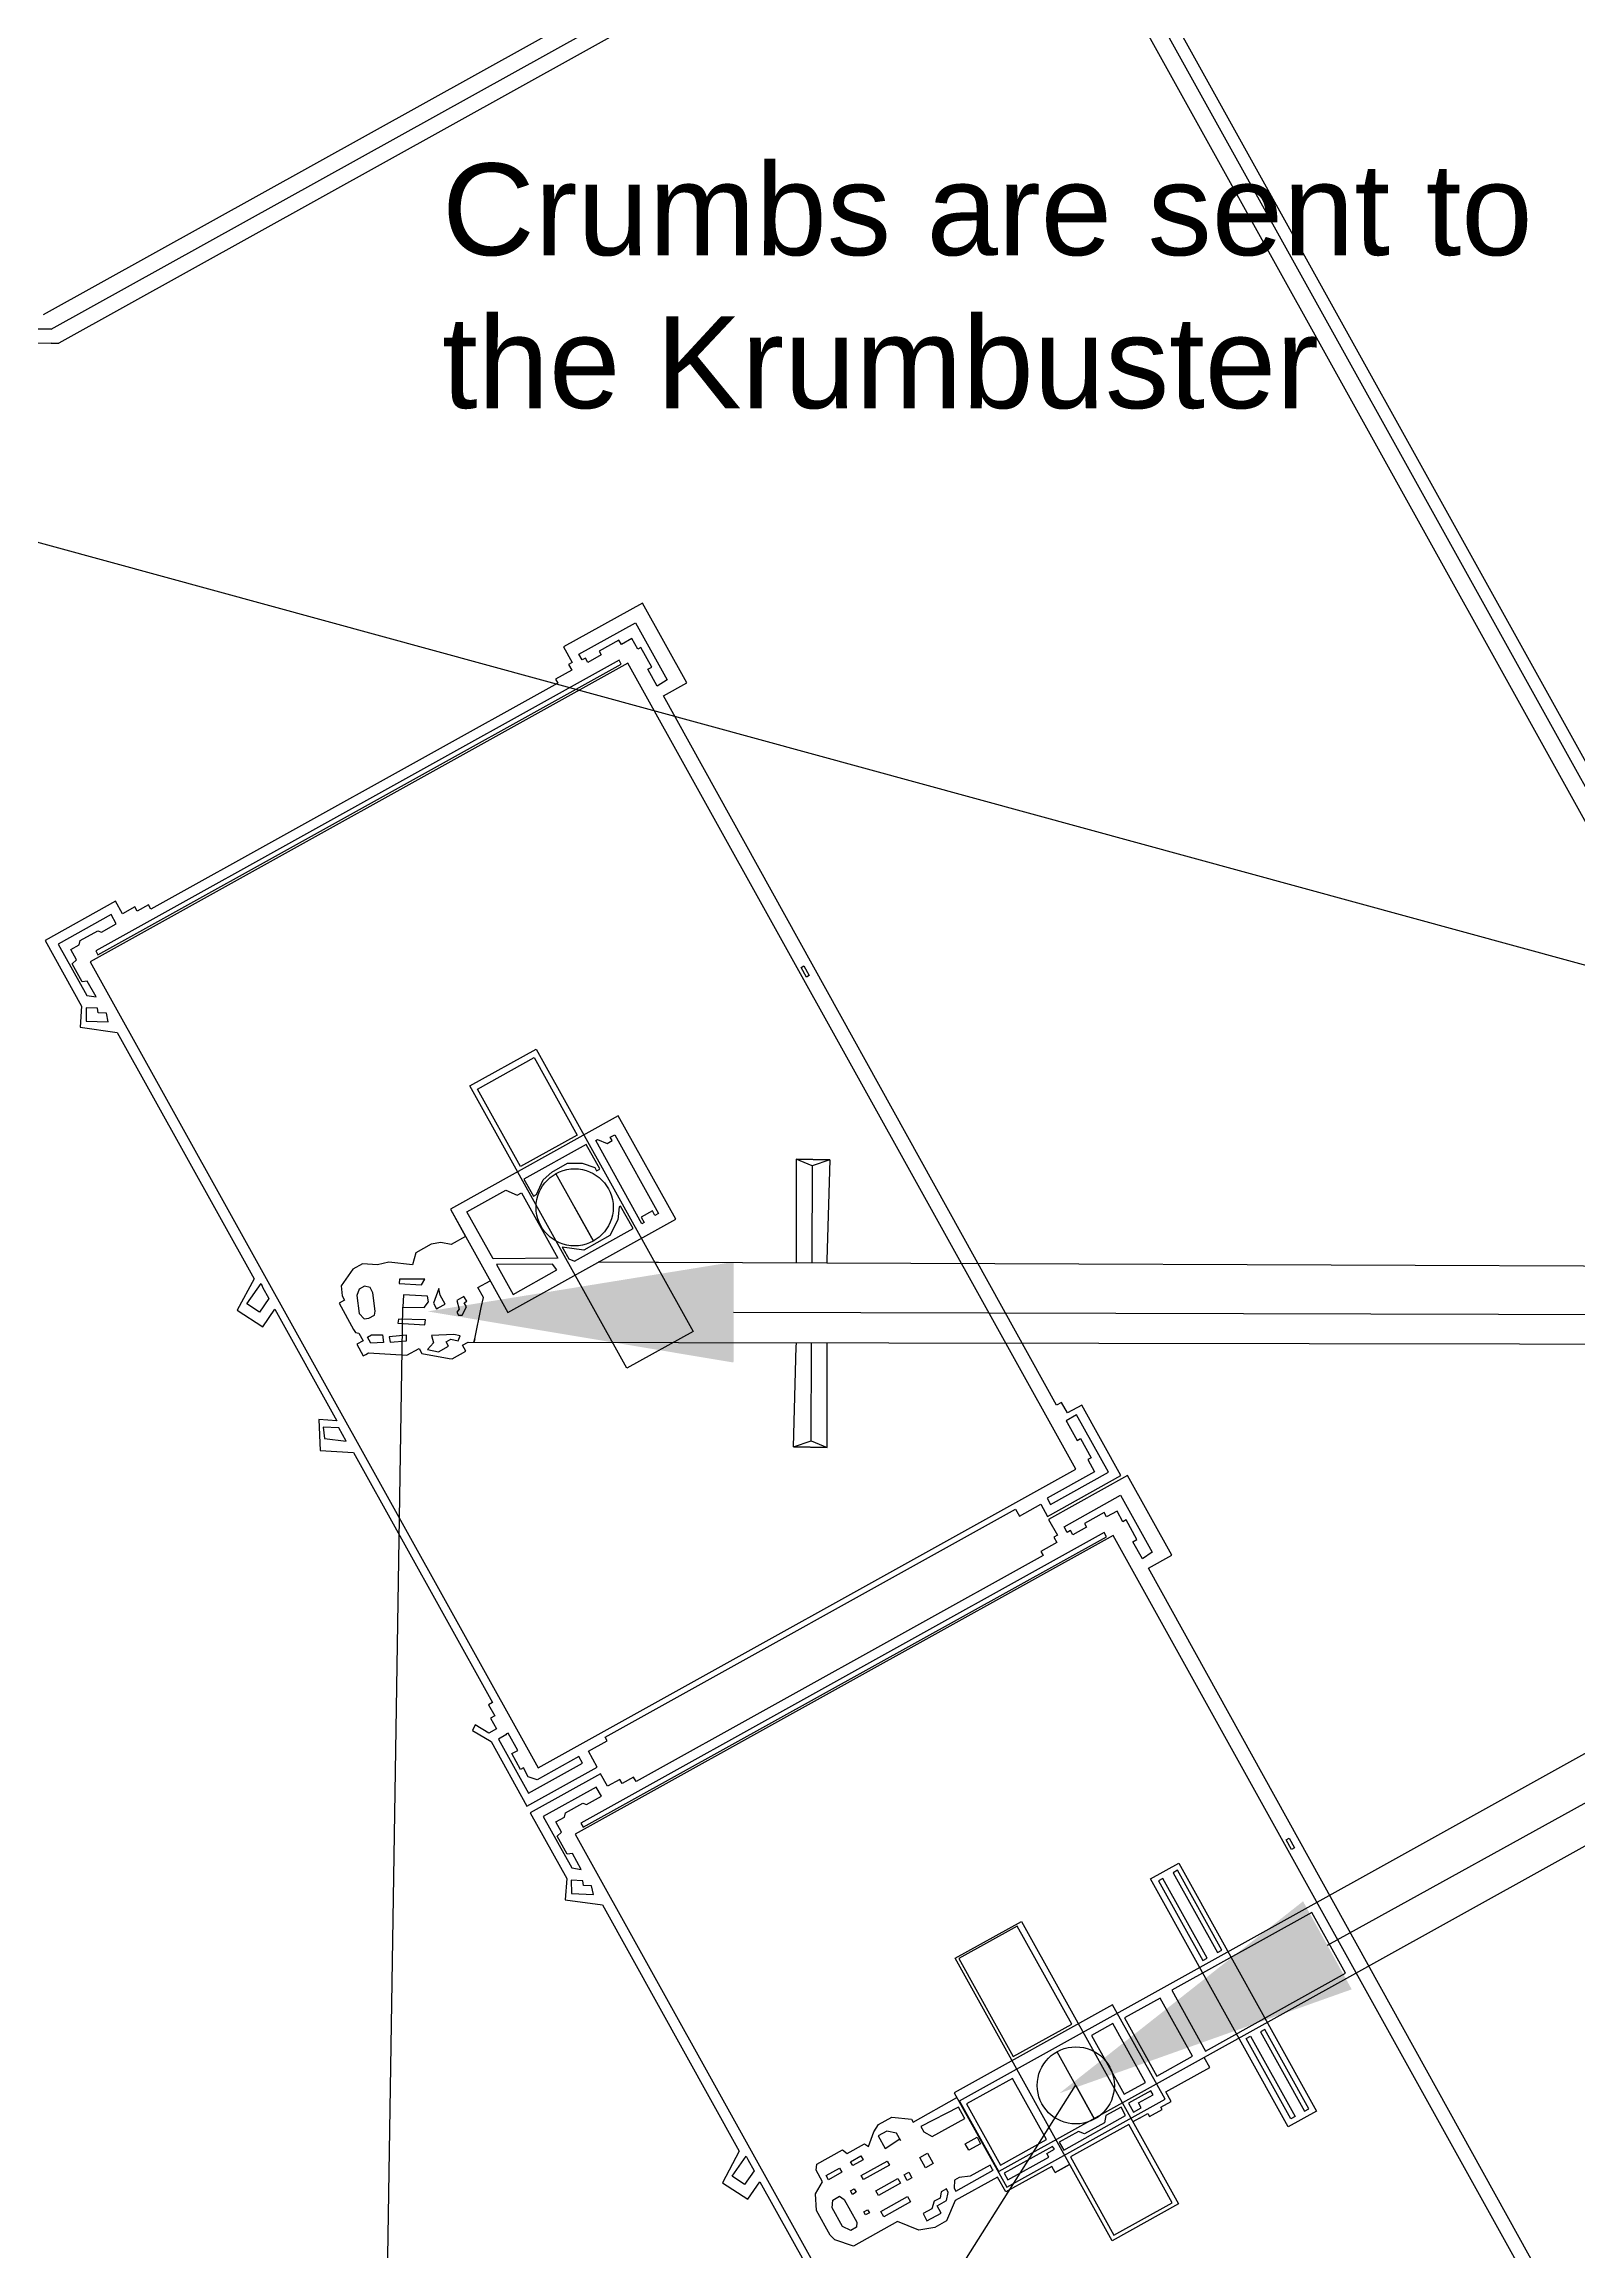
# Model space of a CAD drawing. Header units: millimetres. Extents: x 3191 to 879702, y -27549 to 222194.
# Drawn here: x 644975 to 649989, y 21768 to 28985 of the extents above; entities that cross this region are included whole.
import ezdxf
from ezdxf import colors
from ezdxf.entities.mleader import LeaderData, LeaderLine
from ezdxf.math import Vec2, Vec3

# ---------------------------------------------------------------- set-up
doc = ezdxf.new("R2010")
doc.units = ezdxf.units.MM
doc.header["$MEASUREMENT"] = 0
doc.layers.add('Flow', color=20, linetype='Continuous')
doc.layers.add('Granulator', color=11, linetype='Continuous')
doc.styles.get("Standard").update_dxf_attribs({"font": 'arial.ttf'})

msp = doc.modelspace()

# ---------------------------------------------------------------- linework, layer by layer
at = {"layer": 'Granulator'}
for points in [[(652431.51873, 25348.25233), (651269.86829, 24703.04966), (651246.04595, 24689.81828), (651215.31988, 24677.64097), (651189.07989, 24678.39817), (651143.39222, 24686.20691), (651100.47719, 24708.9461), (651067.51922, 24738.57392), (648315.817, 29692.8561), (648309.34454, 29704.50941), (648290.90467, 29730.51196), (648249.46458, 29768.42475), (648195.93959, 29789.63328), (648161.14358, 29804.21842), (648132.34559, 29808.10367), (648083.65914, 29809.77879), (648036.86829, 29802.07521), (647988.20436, 29775.04634), (644971.89152, 28099.72902)], [(644998.12929, 28052.48942), (644998.12929, 28052.48942), (648010.47042, 29725.60078), (648037.02331, 29740.34876), (648099.34854, 29757.4157), (648152.50984, 29750.6678), (648216.35249, 29727.47015), (648260.06821, 29694.63721), (648280.99244, 29671.24749), (651032.58348, 24717.16547), (651062.63672, 24672.58671), (651106.49207, 24644.3647), (651149.81775, 24628.78818), (651188.23421, 24624.46402), (651231.15809, 24628.58075), (651260.90808, 24633.99761), (652457.96442, 25298.86539)], [(652484.82301, 25253.69653), (651311.04431, 24601.7576), (651268.77388, 24578.2798), (651235.65608, 24574.07245), (651173.76462, 24572.30342), (651115.73071, 24584.01781), (651062.95632, 24606.68734), (651003.64772, 24656.44389), (648242.12135, 29628.41391), (648228.42212, 29653.07858), (648202.94654, 29677.47777), (648175.98414, 29692.58307), (648139.4896, 29706.08108), (648095.20019, 29707.77879), (648065.24729, 29697.11897), (648004.24809, 29663.23886), (645023.13327, 28007.47119)], [(644998.12929, 28052.48942), (642222.85531, 28052.48942)], [(644998.12929, 28007.47119), (642223.27107, 28004.24995)], [(644998.12929, 28007.47119), (645023.13327, 28007.47119)], [(646998.13128, 26854.68816), (647074.33313, 26897.01211), (646929.63641, 27157.53026), (646671.67812, 27014.25534), (646700.07262, 26963.13267), (646688.3838, 26956.64048), (646698.38923, 26938.62628), (646645.78604, 26909.40948), (646653.35793, 26895.77674), (645323.54765, 26157.17491), (645315.60518, 26171.47488), (645278.24237, 26150.72286), (645270.59082, 26164.49904), (645230.47203, 26142.2163), (645207.85747, 26182.93251), (644977.71691, 26055.10809), (645096.98813, 25840.36708), (645092.12523, 25771.17054), (645213.58289, 25754.50915), (645661.01379, 24948.93547), (645605.5712, 24845.83334), (645689.0146, 24792.11083), (645728.2365, 24849.40396), (645930.61163, 24485.03912), (645872.31057, 24488.81174), (645876.17809, 24387.66273), (645985.62567, 24381.30903), (646439.56155, 23564.02349), (646426.5579, 23556.80101), (646446.89043, 23520.19346), (646433.54469, 23512.78098), (646453.01579, 23477.72438), (646427.87773, 23463.76223), (646382.54532, 23490.5438), (646374.1284, 23472.06684), (646434.80086, 23435.94395), (646551.9214, 23225.07512), (646782.20933, 23352.9814), (646753.08877, 23405.41129), (646813.9178, 23439.19689), (646807.36996, 23450.98591), (648148.90589, 24196.10039), (648161.56671, 24173.30532), (648230.96017, 24211.84776), (648252.8575, 24172.42288), (648492.99136, 24305.79777), (648364.93287, 24536.35975), (648318.5039, 24510.57222), (648299.37818, 24545.00698), (648282.40457, 24535.57952), (646998.13128, 26854.68816)], [(646977.9632, 26885.52153), (646946.99726, 26941.27393), (646960.2316, 26948.62453), (646924.89194, 27012.25157), (646914.4934, 27006.47602), (646895.07399, 27041.43957), (646860.72767, 27022.36298), (646853.02999, 27036.22221), (646788.43362, 27000.34417), (646795.08155, 26988.37495), (646750.96737, 26963.8731), (646743.26969, 26977.73233), (646732.24136, 26971.60699), (646721.91929, 26990.19128), (646906.88433, 27092.92436), (647010.27917, 26906.76786), (646977.9632, 26885.52153)], [(645144.6529, 25870.02558), (645115.65789, 25922.22943), (645098.43073, 25919.82973), (645065.85587, 25978.47889), (645080.47131, 25991.65616), (645061.81374, 26025.24804), (645089.21659, 26040.4681), (645092.87375, 26055.1492), (645149.61003, 26086.66161), (645161.85707, 26082.07904), (645210.53504, 26109.11571), (645193.71076, 26139.40686), (645020.27665, 26043.07827), (645113.7054, 25874.86516), (645144.6529, 25870.02558)], [(647474.70908, 25940.42613), (647465.61924, 25935.37746), (647448.23705, 25966.67309), (647457.32689, 25971.72175), (647474.70908, 25940.42613)], [(645149.54978, 25833.10973), (645111.69511, 25834.43245), (645112.39973, 25791.39301), (645183.99062, 25788.5685), (645178.48234, 25816.71174), (645151.69454, 25817.85599), (645149.54978, 25833.10973)], [(646838.92824, 25419.99902), (646981.94924, 25162.49791), (646970.65865, 25156.2269), (646962.30021, 25171.2758), (646925.50052, 25150.83656), (646935.48427, 25132.8614), (646927.9575, 25128.68089), (646776.81024, 25400.81286), (646782.2459, 25403.83192), (646814.25251, 25391.52471), (646830.56125, 25400.58289), (646824.29222, 25411.8699), (646838.92824, 25419.99902)], [(646790.67643, 25307.87034), (646746.09849, 25388.13036), (646542.02839, 25274.78596)], [(647541.41925, 25337.64799), (647431.84572, 25339.94061), (647431.95224, 25015.7844), (647431.95722, 25000.63455)], [(647431.84572, 25339.94061), (647541.41925, 25337.64799), (647532.53321, 25009.73308), (647532.27578, 25000.23337)], [(647541.41925, 25337.64799), (647484.31828, 25318.64108), (647431.84572, 25339.94061)], [(646542.02839, 25274.78596), (646573.14005, 25218.7712), (646583.96751, 25224.78498), (646604.75369, 25272.40041), (646633.39694, 25297.7527), (646685.24578, 25326.55052), (646732.29276, 25326.49846), (646773.81287, 25312.43077), (646779.82525, 25301.60582), (646790.77727, 25307.68878)], [(646708.11079, 25182.56937), (646769.3147, 25072.37523), (646646.90687, 25292.76351)], [(647484.31828, 25318.64108), (647483.20122, 25009.53279), (647483.16832, 25000.42976)], [(646652.18593, 25016.02503), (646441.86478, 25013.73555), (646356.17027, 25168.02362), (646482.907, 25238.4156), (646520.08881, 25222.26677), (646534.28713, 25230.15279), (646652.97449, 25016.463)], [(646670.6615, 25046.50603), (646688.9099, 25013.65083), (646707.66161, 25006.52572), (646899.08155, 25112.84398), (646858.05926, 25186.70226), (646853.58933, 25184.21958), (646849.51804, 25141.37474), (646823.06809, 25089.88422), (646738.40181, 25042.85896), (646667.85908, 25052.17155), (646670.6615, 25046.50603)], [(646301.92983, 25176.06352), (646351.42793, 25086.94502), (646304.14638, 25060.68395), (646270.39697, 25067.8426), (646239.59311, 25061.75666), (646189.02929, 25033.67255), (646177.9715, 24995.01268), (646100.82861, 25002.87176), (646064.31304, 24994.16458), (646014.74067, 24998.04641), (645983.13806, 24980.49372), (645944.73808, 24925.54576), (645948.52119, 24892.92478), (645956.47551, 24878.60347), (645938.77826, 24868.77409), (645986.03554, 24783.69007), (645991.88431, 24773.1597), (646003.39901, 24771.28844), (646017.20209, 24746.43677), (645996.13398, 24734.73514), (646017.18904, 24696.82672), (646025.61663, 24701.50757), (646034.88629, 24706.65611), (646159.91815, 24698.94001), (646199.94835, 24721.17355), (646209.07217, 24704.74662), (646298.4314, 24688.79153), (646307.91188, 24687.09879), (646352.7918, 24712.02595), (646341.88383, 24731.66512), (646360.42402, 24741.96269), (652542.96421, 24732.4576)], [(646649.90414, 24978.57325), (646635.50807, 24997.05959), (646452.76244, 24995.29695), (646507.21546, 24897.25739), (646649.90414, 24978.57325)], [(646970.19446, 25002.4812), (646792.80113, 25003.07367), (646785.49581, 25003.09807)], [(652477.05295, 24980.45864), (652492.06264, 24979.75053), (652503.3046, 24979.22017), (652477.05295, 24980.45864), (646982.48538, 25002.43204), (646970.19446, 25002.4812)], [(645688.60585, 24921.78781), (645709.13981, 24884.81759), (645678.19837, 24840.08504), (645637.06082, 24866.95567), (645683.6438, 24933.14148), (645688.60585, 24921.78781)], [(646056.59621, 24843.27296), (646049.02839, 24903.55423), (646039.43666, 24920.82358), (646021.55549, 24925.22208), (646003.85824, 24915.39269), (645996.78432, 24894.37789), (646004.07107, 24835.59456), (646020.77821, 24818.41916), (646035.38408, 24819.91767), (646054.34529, 24830.44908), (646056.59621, 24843.27296)], [(646218.8722, 24947.183), (646136.01626, 24947.4597), (646134.23349, 24933.79294), (646208.00774, 24929.02325), (646218.8722, 24947.183)], [(646226.86302, 24892.09766), (646148.78237, 24896.67951), (646146.85243, 24856.47615), (646216.18026, 24854.7484), (646231.11744, 24873.51674), (646226.86302, 24892.09766)], [(646263.94411, 24917.653), (646246.84573, 24869.0248), (646257.1393, 24850.4918), (646262.61707, 24853.53425), (646284.94914, 24865.93791), (646268.57285, 24895.42249), (646263.94411, 24917.653)], [(646381.51719, 24752.87942), (646379.96371, 24745.54467), (646379.19894, 24741.93383), (646381.51719, 24752.87942), (646403.16791, 24855.10325), (646410.02579, 24887.48272), (646391.76371, 24920.36255), (646431.6473, 24942.51465)], [(646346.23185, 24890.60585), (646322.63581, 24877.50016), (646330.72694, 24850.02771), (646323.42088, 24839.35592), (646328.33384, 24830.51041), (646340.45752, 24829.52855), (646354.55558, 24857.75104), (646347.30311, 24870.80869), (646355.30968, 24875.25569), (646346.23185, 24890.60585)], [(646079.79405, 24765.76977), (646083.67297, 24740.91758), (646041.91627, 24738.66903), (646031.15479, 24758.04445), (646044.21721, 24765.29957), (646079.79405, 24765.76977)], [(646158.8121, 24764.46375), (646102.07475, 24759.40561), (646105.20692, 24741.85543), (646158.52591, 24746.11666), (646158.8121, 24764.46375)], [(646132.37752, 24817.02125), (646130.59476, 24803.35449), (646218.41163, 24798.11761), (646221.13179, 24815.0602), (646132.37752, 24817.02125)], [(646239.98305, 24763.25117), (646247.0455, 24739.61662), (646227.28466, 24717.61796), (646262.76619, 24710.31846), (646296.05467, 24728.80751), (646288.10035, 24743.12882), (646303.6907, 24751.78799), (646327.89035, 24745.9385), (646333.65297, 24762.36689), (646313.61802, 24766.67146), (646239.98305, 24763.25117)], [(647532.92876, 24397.77118), (647423.35523, 24400.0638), (647432.24127, 24727.97871), (647432.4987, 24737.47842)], [(647423.35523, 24400.0638), (647532.92876, 24397.77118), (647532.82224, 24721.92739), (647532.81726, 24737.07724)], [(647480.4562, 24419.07071), (647481.57326, 24728.17899), (647481.60616, 24737.28203)], [(645961.90408, 24417.89558), (645937.77312, 24461.34197), (645886.84797, 24464.16301), (645890.57274, 24426.54507), (645961.90408, 24417.89558)], [(648317.31379, 24479.5157), (648349.95948, 24420.739), (648360.60362, 24426.65095), (648395.50059, 24363.82096), (648384.85645, 24357.909), (648406.80773, 24318.38699), (648251.70154, 24232.23807), (648263.24, 24211.46374), (648452.30743, 24316.47538), (648348.17947, 24503.9518), (648313.71124, 24484.80749), (648317.31379, 24479.5157)], [(647423.35523, 24400.0638), (647480.4562, 24419.07071), (647532.92876, 24397.77118)], [(648583.3288, 24002.96797), (648659.53065, 24045.29192), (648514.83393, 24305.81008), (648256.87564, 24162.53515), (648285.27014, 24111.41248), (648273.58132, 24104.92029), (648283.58675, 24086.90609), (648230.98357, 24057.68929), (648238.55545, 24044.05655), (646908.74518, 23305.45472), (646900.8027, 23319.75469), (646863.43989, 23299.00267), (646855.78834, 23312.77885), (646815.66955, 23290.49611), (646793.05499, 23331.21233), (646562.91443, 23203.3879), (646682.18565, 22988.64689), (646677.32276, 22919.45036), (646798.78042, 22902.78896), (647246.21131, 22097.21528), (647190.76872, 21994.11315), (647274.21213, 21940.39064), (647313.43402, 21997.68377), (647515.80916, 21633.31893)], [(648563.16072, 24033.80134), (648532.19478, 24089.55374), (648545.42912, 24096.90435), (648510.08946, 24160.53138), (648499.69093, 24154.75583), (648480.27151, 24189.71938), (648445.9252, 24170.64279), (648438.22751, 24184.50202), (648373.63115, 24148.62398), (648380.27908, 24136.65476), (648336.16489, 24112.15291), (648328.46721, 24126.01214), (648317.43888, 24119.8868), (648307.11682, 24138.47109), (648492.08185, 24241.20417), (648595.4767, 24055.04767), (648563.16072, 24033.80134)], [(649867.6021, 21683.85933), (648583.3288, 24002.96797)], [(646483.43083, 23458.0084), (646458.96203, 23444.41797), (646557.17543, 23267.59038), (646733.55849, 23365.55687), (646721.67112, 23386.95939), (646585.56036, 23311.3609), (646556.67984, 23321.32538), (646540.54682, 23350.37195), (646531.37015, 23345.27505), (646502.78355, 23396.74359), (646522.15526, 23407.50301), (646490.821, 23463.91855), (646485.88268, 23461.17572), (646483.43083, 23458.0084)], [(646729.85042, 23018.30539), (646700.85541, 23070.50924), (646683.62825, 23068.10954), (646651.0534, 23126.7587), (646665.66883, 23139.93597), (646647.01127, 23173.52785), (646674.41411, 23188.74791), (646678.07128, 23203.42901), (646734.80756, 23234.94142), (646747.0546, 23230.35885), (646795.73256, 23257.39552), (646778.90828, 23287.68667), (646605.47418, 23191.35808), (646698.90293, 23023.14497), (646729.85042, 23018.30539)], [(649059.9066, 23088.70594), (649050.81676, 23083.65728), (649033.43458, 23114.9529), (649042.52442, 23120.00157), (649059.9066, 23088.70594)], [(646734.7473, 22981.38954), (646696.89263, 22982.71226), (646697.59726, 22939.67282), (646769.18814, 22936.84831), (646763.67986, 22964.99155), (646736.89206, 22966.1358), (646734.7473, 22981.38954)], [(648345.59393, 22312.32516), (648406.79784, 22202.13102), (648284.39002, 22422.51931)], [(648554.12105, 22205.51811), (648580.9213, 22220.40347), (648586.04376, 22211.18077), (648627.34231, 22234.11877), (648623.43952, 22241.14553), (648656.82975, 22259.69109), (648639.51059, 22290.87324), (648783.61564, 22370.91191), (648765.48371, 22403.55742)], [(648310.49853, 22045.4772), (648277.9872, 22027.41979), (648325.55726, 22053.8411), (648277.9872, 22027.41979), (648266.7664, 22047.62221), (648116.51081, 21964.16741), (648089.67859, 22012.4773), (647951.72407, 21935.85474), (647923.54435, 21869.6329), (647884.88161, 21848.15888), (647832.84925, 21839.37214), (647762.81532, 21867.13526), (647619.14972, 21787.34066), (647558.43757, 21807.63797), (647542.91989, 21823.15536), (647498.28095, 21903.52523), (647495.02471, 21958.03369), (647518.07303, 21997.26984), (647496.85134, 22035.47828), (647499.58965, 22055.38866), (647583.06565, 22101.75281), (647598.19307, 22090.04185), (647654.86795, 22121.52015), (647668.53279, 22112.44454), (647685.33596, 22160.85414), (647701.2048, 22184.03486), (647744.69972, 22208.19276), (647808.3934, 22202.19358), (647813.75989, 22192.53151), (647957.41968, 22272.32288)], [(647981.20468, 22207.16255), (647962.06913, 22241.61502), (647839.6182, 22177.57082), (647849.10959, 22160.48211), (647875.87702, 22145.41581), (647982.58242, 22204.68202), (647981.20468, 22207.16255)], [(648493.65108, 22241.60499), (648443.56618, 22213.78689), (648439.85004, 22190.46063), (648373.50904, 22153.61358), (648354.03638, 22161.76188), (648291.64954, 22127.11104), (648306.04129, 22101.19953), (648508.13957, 22213.44874), (648493.65108, 22241.60499)], [(648591.23431, 22294.65534), (648517.86388, 22253.90401), (648533.71908, 22225.35763), (648559.20098, 22239.51076), (648550.41976, 22255.32084), (648598.3083, 22281.91904), (648591.23431, 22294.65534)], [(647773.56461, 22131.50663), (647759.78698, 22156.31246), (647728.17655, 22162.55845), (647700.32812, 22147.0909), (647722.98478, 22106.29889), (647770.19678, 22137.57022)], [(648554.12105, 22205.51811), (648531.84943, 22193.14803)], [(648269.53531, 22113.10424), (648111.3714, 22025.25701), (648123.56784, 22003.29801), (648258.00765, 22077.96843), (648251.17745, 22090.26581), (648276.2199, 22104.17486), (648269.53531, 22113.10424)], [(647273.80338, 22070.06762), (647294.33734, 22033.0974), (647263.39589, 21988.36485), (647222.25834, 22015.23548), (647268.84133, 22081.4213), (647273.80338, 22070.06762)], [(648073.74697, 22037.77645), (648065.93962, 22051.83313), (648000.317, 22015.38508), (647964.63008, 22011.43277), (647949.46515, 22003.00988), (647948.0801, 21976.27394), (647953.13197, 21967.17833), (648075.27773, 22035.0204), (648073.74697, 22037.77645)], [(647588.77948, 21939.80189), (647630.41867, 21864.83292), (647629.40396, 21849.12206), (647610.37871, 21838.55508), (647583.57927, 21851.07945), (647549.59441, 21912.26725), (647551.47029, 21937.47268), (647573.80324, 21949.87683), (647588.77948, 21939.80189)], [(647859.25126, 21869.23288), (647905.57233, 21894.96048), (647892.40706, 21918.6638), (647923.01324, 21935.66305), (647929.05372, 21962.46057), (647922.62411, 21974.03671), (647905.80576, 21964.69548), (647902.03218, 21944.20653), (647882.73151, 21933.48657), (647874.88371, 21909.2921), (647847.03528, 21893.82455), (647859.25126, 21869.23288)]]:
    msp.add_lwpolyline(points, dxfattribs=at)
for points in [[(646882.37171, 26961.43475), (645125.08389, 25985.40379), (646588.64954, 23350.3377), (648345.93736, 24326.36866)], [(645150.48158, 26007.88859), (646860.45731, 26957.64151), (646853.1282, 26970.83715), (645143.15247, 26021.08423)], [(646365.98044, 25579.60975), (646582.76913, 25700.0183), (647095.51745, 24776.84433), (646878.72876, 24656.43578)], [(646390.83463, 25568.98226), (646575.98474, 25671.81814), (646716.5127, 25418.8056), (646531.36259, 25315.96972)], [(646489.56552, 24838.23621), (647038.33968, 25143.95661), (646850.70399, 25481.78391), (646301.92983, 25176.06352)], [(652310.16758, 24372.34202), (648094.39159, 22030.82014), (647965.74716, 22262.43707), (652181.52315, 24603.95894)], [(648467.56924, 24109.71456), (646710.28142, 23133.6836), (648173.84706, 20498.61752), (649931.13488, 21474.64847)], [(646735.6791, 23156.1684), (648445.65483, 24105.92132), (648438.32572, 24119.11697), (646728.34999, 23169.36404)], [(649131.86008, 22227.99644), (649039.51996, 22176.70898), (648589.41505, 22987.09709), (648681.75517, 23038.38455)], [(648760.83785, 22720.54321), (648774.40463, 22728.07846), (648629.81707, 22988.40008), (648616.25029, 22980.86483)], [(648678.39942, 23015.38364), (648663.51868, 23007.11859), (648808.34927, 22746.35942), (648823.23001, 22754.62446)], [(649117.01846, 22877.5943), (648659.20649, 22623.31686), (648769.53062, 22424.6846), (649227.34258, 22678.96204)], [(647951.17796, 22727.88957), (648167.96666, 22848.29811), (648680.71498, 21925.12414), (648463.92628, 21804.71559)], [(648154.21371, 22833.22718), (647963.0727, 22727.06385), (648141.22714, 22406.30699), (648332.36814, 22512.47033)], [(648621.57562, 22597.78222), (648504.71553, 22532.87591), (648610.42266, 22342.55628), (648727.28275, 22407.46259)], [(648120.05173, 21979.5132), (648637.57786, 22266.95702), (648466.05416, 22575.77561), (647948.52803, 22288.33179)], [(648466.29836, 22514.40037), (648396.70753, 22475.74831), (648503.38651, 22283.67892), (648572.97734, 22322.33098)], [(649062.03087, 22211.25918), (649048.02464, 22203.47985), (648902.46497, 22465.55169), (648916.4712, 22473.33101)], [(648963.425, 22494.99545), (648949.41964, 22487.21661), (649093.10543, 22228.51858), (649107.11079, 22236.29742)], [(648139.1845, 22335.38242), (647988.92892, 22251.92762), (648099.91683, 22052.10025), (648250.17241, 22135.55505)], [(648519.05095, 22184.64915), (648327.93626, 22078.50043), (648469.90297, 21822.89751), (648661.01765, 21929.04622)], [(647650.30411, 22068.74643), (647616.66565, 22050.06299), (647609.47066, 22063.01716), (647643.10912, 22081.7006)], [(647835.44753, 22077.11721), (647860.81365, 22091.20603), (647879.64315, 22057.3046), (647854.27703, 22043.21578)], [(647984.45085, 22121.28728), (648023.05219, 22142.7272), (648034.68669, 22121.77993), (647996.08536, 22100.34002)], [(647581.03571, 22028.47031), (647537.19607, 22004.12095), (647529.69478, 22017.6266), (647573.53442, 22041.97597)], [(647736.74154, 22051.47854), (647651.81913, 22004.31102), (647644.31808, 22017.81622), (647729.2405, 22064.98374)], [(647809.97098, 22009.92369), (647794.80604, 22001.5008), (647784.54927, 22019.96752), (647799.71421, 22028.39042)], [(647627.91546, 21962.90358), (647615.50827, 21956.01238), (647609.23168, 21967.31301), (647621.63888, 21974.2042)], [(647692.48797, 21968.11332), (647764.45234, 22008.08369), (647773.02507, 21992.64899), (647701.06069, 21952.67861)], [(647805.72371, 21931.82832), (647718.31897, 21883.28207), (647708.67456, 21900.64629), (647796.07929, 21949.19253)], [(647671.05793, 21895.62218), (647658.92528, 21888.88348), (647653.10802, 21899.35711), (647665.24067, 21906.09581)]]:
    msp.add_lwpolyline(points, close=True, dxfattribs=at)
for centre in [(646708.11079, 25182.56937), (648345.59393, 22312.32516)]:
    msp.add_circle(centre, 126.05026, dxfattribs=at)

# ---------------------------------------------------------------- texts
at = {"insert": (646274.82594, 28594.77184), "char_height": 300, "attachment_point": 1}
msp.add_mtext('Crumbs are sent to\\Pthe Krumbuster', dxfattribs=at)

# ---------------------------------------------------------------- leaders
at = {"layer": 'Flow'}
ml = msp.add_multileader_mtext('Standard', dxfattribs=at)
ml.set_content('', color=256)
ml.set_leader_properties(linetype='ByLayer', lineweight=-1)
ml.build(insert=Vec2(0, 0))
ml.multileader.update_dxf_attribs({"dogleg_length": 0.36, "arrow_head_size": 1000})
ctx = ml.context
ctx.base_point, ctx.char_height, ctx.arrow_head_size, ctx.landing_gap_size, ctx.plane_origin = Vec3(651837.16778, 26610.93678), 0.18, 1000, 0.09, Vec3(661360.67225, 34605.23759)
notes = []
notes.append((ctx, [(0, (1, 1, 0), (651836.80778, 26610.93678), (1, 0), 0.36, [(0, [(649687.84697, 32194.35999)], 0, [])])]))
ctx.mtext.insert, ctx.mtext.flow_direction = Vec3(651837.25778, 26611.02678), 5
ml = msp.add_multileader_mtext('Standard', dxfattribs=at)
ml.set_content('', color=256)
ml.set_leader_properties(linetype='ByLayer', lineweight=-1)
ml.build(insert=Vec2(0, 0))
ml.multileader.update_dxf_attribs({"dogleg_length": 0.36, "arrow_head_size": 1000})
ctx = ml.context
ctx.base_point, ctx.char_height, ctx.arrow_head_size, ctx.landing_gap_size, ctx.plane_origin = Vec3(652459.83209, 25304.99345), 0.18, 1000, 0.09, Vec3(661983.33656, 33299.29425)
notes.append((ctx, [(0, (1, 1, 0), (652459.47209, 25304.99345), (1, 0), 0.36, [(0, [(642470.88211, 28035.12093)], 0, [])])]))
ctx.mtext.insert, ctx.mtext.flow_direction = Vec3(652459.92209, 25305.08345), 5
ml = msp.add_multileader_mtext('Standard', dxfattribs=at)
ml.set_content('', color=256)
ml.set_leader_properties(linetype='ByLayer', lineweight=-1)
ml.build(insert=Vec2(0, 0))
ml.multileader.update_dxf_attribs({"dogleg_length": 0.36, "arrow_head_size": 1000})
ctx = ml.context
ctx.base_point, ctx.char_height, ctx.arrow_head_size, ctx.landing_gap_size, ctx.plane_origin = Vec3(652486.23578, 24826.25643), 0.18, 1000, 0.09, Vec3(662009.74025, 32820.55724)
notes.append((ctx, [(0, (1, 1, 0), (652485.87578, 24826.25643), (1, 0), 0.36, [(0, [(646227.56949, 24842.19724)], 0, [])])]))
ctx.mtext.insert, ctx.mtext.flow_direction = Vec3(652486.32578, 24826.34643), 5
ml = msp.add_multileader_mtext('Standard', dxfattribs=at)
ml.set_content('', color=256)
ml.set_leader_properties(linetype='ByLayer', lineweight=-1)
ml.build(insert=Vec2(0, 0))
ml.multileader.update_dxf_attribs({"dogleg_length": 0.36, "arrow_head_size": 1000})
ctx = ml.context
ctx.base_point, ctx.char_height, ctx.arrow_head_size, ctx.landing_gap_size, ctx.plane_origin = Vec3(646147.21243, 24856.47615), 0.18, 1000, 0.09, Vec3(661831.31228, 26618.92429)
notes.append((ctx, [(0, (1, 1, 0), (646146.85243, 24856.47615), (1, 0), 0.36, [(0, [(646049.14152, 18640.56429)], 0, [])])]))
ctx.mtext.insert, ctx.mtext.flow_direction = Vec3(646147.30243, 24856.56615), 5
ml = msp.add_multileader_mtext('Standard', dxfattribs=at)
ml.set_content('', color=256)
ml.set_leader_properties(linetype='ByLayer', lineweight=-1)
ml.build(insert=Vec2(0, 0))
ml.multileader.update_dxf_attribs({"dogleg_length": 0.36, "arrow_head_size": 1000})
ctx = ml.context
ctx.base_point, ctx.char_height, ctx.arrow_head_size, ctx.landing_gap_size, ctx.plane_origin = Vec3(652157.15901, 24421.0764), 0.18, 1000, 0.09, Vec3(661680.66348, 32415.37721)
notes.append((ctx, [(0, (1, 1, 0), (652156.79901, 24421.0764), (1, 0), 0.36, [(0, [(648292.31656, 22286.75829)], 0, [])])]))
ctx.mtext.insert, ctx.mtext.flow_direction = Vec3(652157.24901, 24421.1664), 5
ml = msp.add_multileader_mtext('Standard', dxfattribs=at)
ml.set_content('', color=256)
ml.set_leader_properties(linetype='ByLayer', lineweight=-1)
ml.build(insert=Vec2(0, 0))
ml.multileader.update_dxf_attribs({"dogleg_length": 0.36, "arrow_head_size": 1000})
ctx = ml.context
ctx.base_point, ctx.char_height, ctx.arrow_head_size, ctx.landing_gap_size, ctx.plane_origin = Vec3(648345.50393, 22312.23516), 0.18, 1000, 0.09, Vec3(662110.30407, 26724.4392)
notes.append((ctx, [(0, (1, 1, 0), (648345.14393, 22312.23516), (1, 0), 0.36, [(0, [(646049.14152, 18677.06655)], 0, [])])]))
ctx.mtext.insert, ctx.mtext.flow_direction = Vec3(648345.59393, 22312.32516), 5
for ctx, leaders in notes:
    for number, flags, end, landing, length, lines in leaders:
        leader = LeaderData()
        leader.index, (leader.has_last_leader_line, leader.has_dogleg_vector, leader.attachment_direction) = number, flags
        leader.last_leader_point, leader.dogleg_vector, leader.dogleg_length = Vec3(end), Vec3(landing), length
        for number, points, colour, breaks in lines:
            line = LeaderLine()
            line.index, line.vertices, line.color, line.breaks = number, Vec3.list(points), colors.encode_raw_color(colour), breaks
            leader.lines.append(line)
        ctx.leaders.append(leader)

doc.saveas('drawing.dxf')
